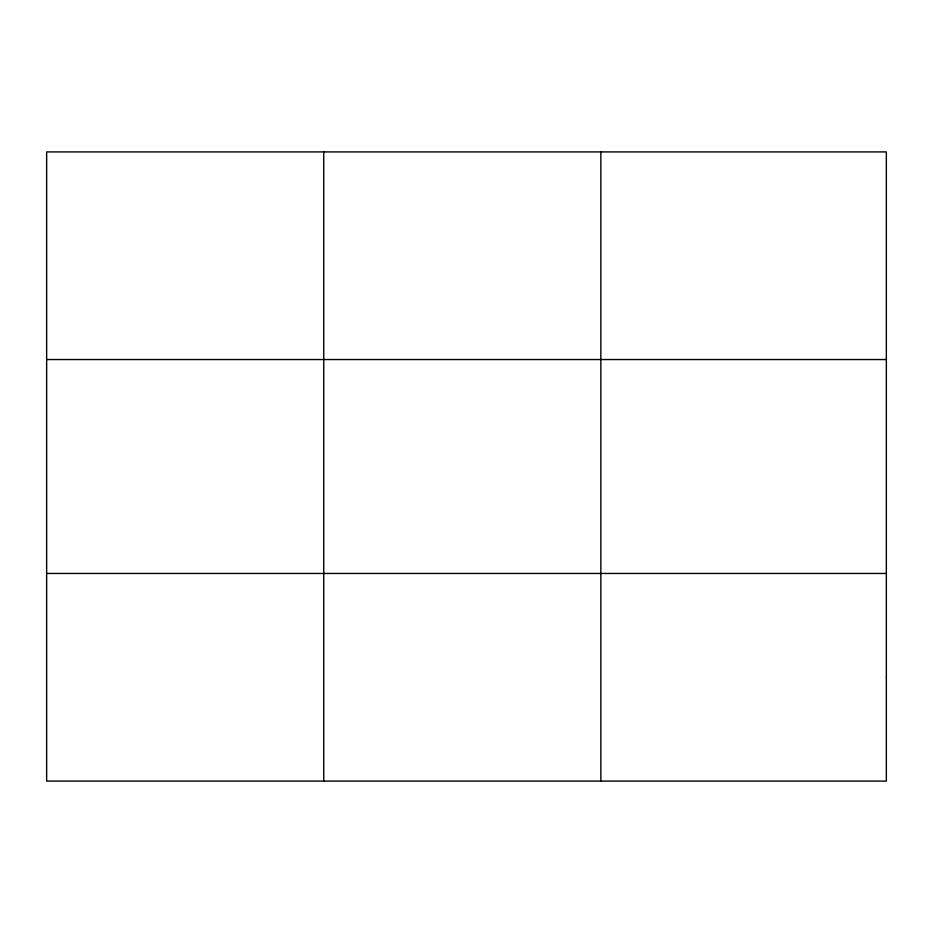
<?xml version="1.0" encoding="UTF-8"?>
<svg xmlns="http://www.w3.org/2000/svg" width="933" height="933" viewBox="0 0 933 933"><rect width="100%" height="100%" fill="white"/><g stroke="black" fill="none" stroke-linecap="round" stroke-linejoin="round"><path stroke-width="1.4" d="M323.751 151.916L323.751 781.084M600.852 151.916L600.852 781.084M46.65 359.543L886.35 359.543M46.65 573.457L886.35 573.457M886.35 677.276L886.35 781.084L46.65 781.084L46.65 151.916L886.35 151.916L886.35 677.276"/></g></svg>
